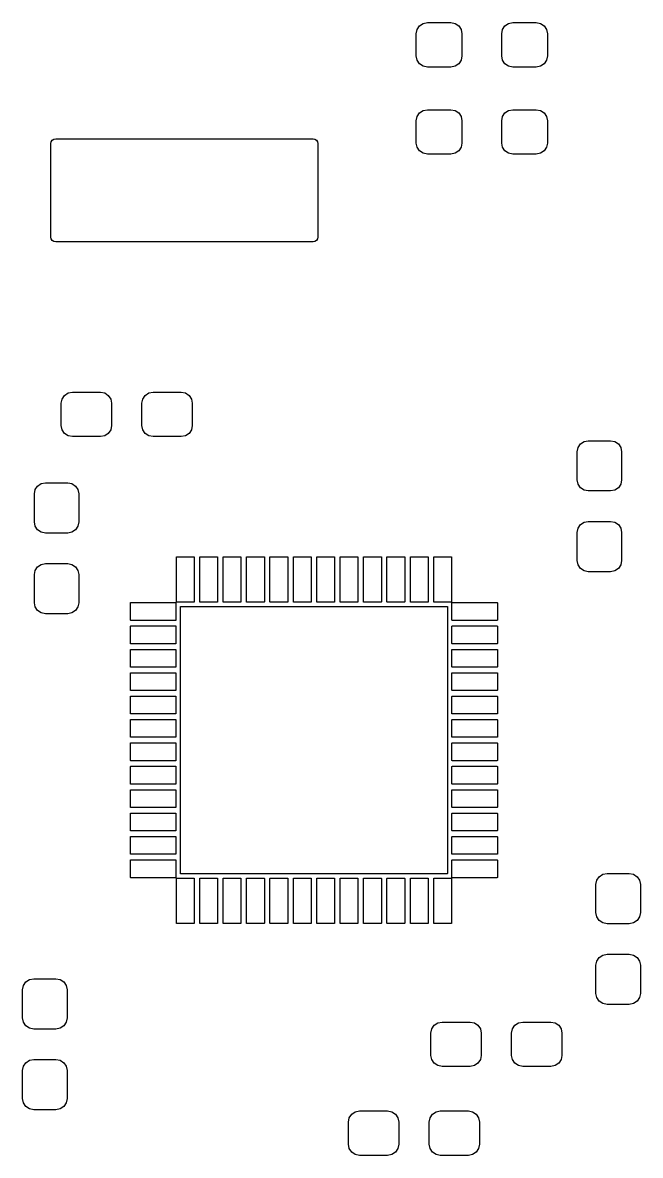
# Model space of a CAD drawing. Extents: x 49.2 to 138.1, y -140.8 to -53.
# Drawn here: x 61.27 to 74.47, y -113.38 to -89.16 of the extents above; entities that cross this region are included whole.
import ezdxf

# ---------------------------------------------------------------- set-up
doc = ezdxf.new("R2010")
doc.units = 0
doc.layers.add('BLACK', color=7, linetype='CONTINUOUS')

msp = doc.modelspace()

# ---------------------------------------------------------------- linework, layer by layer
at = {"layer": 'BLACK', "linetype": 'CONTINUOUS'}
for p, q in [((69.6875, -89.4025), (69.705579, -89.311613)), ((69.705579, -89.311613), (69.757062, -89.234562)), ((69.757062, -89.234562), (69.834113, -89.183079)), ((69.834113, -89.183079), (69.925, -89.165)), ((69.925, -89.165), (70.425, -89.165)), ((70.425, -89.165), (70.515887, -89.183079)), ((70.515887, -89.183079), (70.592938, -89.234562)), ((70.592938, -89.234562), (70.644421, -89.311613)), ((70.644421, -89.311613), (70.6625, -89.4025)), ((71.5125, -89.4025), (71.530579, -89.311613)), ((71.530579, -89.311613), (71.582062, -89.234562)), ((71.582062, -89.234562), (71.659113, -89.183079)), ((71.659113, -89.183079), (71.75, -89.165)), ((71.75, -89.165), (72.25, -89.165)), ((72.25, -89.165), (72.340887, -89.183079)), ((72.340887, -89.183079), (72.417938, -89.234562)), ((72.417938, -89.234562), (72.469421, -89.311613)), ((72.469421, -89.311613), (72.4875, -89.4025)), ((69.6875, -89.8775), (69.6875, -89.4025)), ((70.6625, -89.4025), (70.6625, -89.8775)), ((71.5125, -89.8775), (71.5125, -89.4025)), ((72.4875, -89.4025), (72.4875, -89.8775)), ((69.705579, -89.968387), (69.6875, -89.8775)), ((69.757062, -90.045438), (69.705579, -89.968387)), ((69.834113, -90.096921), (69.757062, -90.045438)), ((70.592938, -90.045438), (70.515887, -90.096921)), ((70.644421, -89.968387), (70.592938, -90.045438)), ((70.6625, -89.8775), (70.644421, -89.968387)), ((71.530579, -89.968387), (71.5125, -89.8775)), ((71.582062, -90.045438), (71.530579, -89.968387)), ((71.659113, -90.096921), (71.582062, -90.045438)), ((72.417938, -90.045438), (72.340887, -90.096921)), ((72.469421, -89.968387), (72.417938, -90.045438)), ((72.4875, -89.8775), (72.469421, -89.968387)), ((69.925, -90.115), (69.834113, -90.096921)), ((70.425, -90.115), (69.925, -90.115)), ((70.515887, -90.096921), (70.425, -90.115)), ((71.75, -90.115), (71.659113, -90.096921)), ((72.25, -90.115), (71.75, -90.115)), ((72.340887, -90.096921), (72.25, -90.115)), ((69.834113, -91.043079), (69.925, -91.025)), ((69.925, -91.025), (70.425, -91.025)), ((70.425, -91.025), (70.515887, -91.043079)), ((71.659113, -91.043079), (71.75, -91.025)), ((71.75, -91.025), (72.25, -91.025)), ((72.25, -91.025), (72.340887, -91.043079)), ((69.6875, -91.2625), (69.705579, -91.171613)), ((69.6875, -91.7375), (69.6875, -91.2625)), ((69.705579, -91.171613), (69.757062, -91.094562)), ((69.757062, -91.094562), (69.834113, -91.043079)), ((70.515887, -91.043079), (70.592938, -91.094562)), ((70.592938, -91.094562), (70.644421, -91.171613)), ((70.644421, -91.171613), (70.6625, -91.2625)), ((70.6625, -91.2625), (70.6625, -91.7375)), ((71.5125, -91.2625), (71.530579, -91.171613)), ((71.5125, -91.7375), (71.5125, -91.2625)), ((71.530579, -91.171613), (71.582062, -91.094562)), ((71.582062, -91.094562), (71.659113, -91.043079)), ((72.340887, -91.043079), (72.417938, -91.094562)), ((72.417938, -91.094562), (72.469421, -91.171613)), ((72.469421, -91.171613), (72.4875, -91.2625)), ((72.4875, -91.2625), (72.4875, -91.7375)), ((61.87925, -91.75), (61.887014, -91.710966)), ((61.87925, -93.75), (61.87925, -91.75)), ((61.887014, -91.710966), (61.909125, -91.677875)), ((61.909125, -91.677875), (61.942216, -91.655764)), ((61.942216, -91.655764), (61.98125, -91.648)), ((61.98125, -91.648), (67.48125, -91.648)), ((67.48125, -91.648), (67.520284, -91.655764)), ((67.520284, -91.655764), (67.553375, -91.677875)), ((67.553375, -91.677875), (67.575486, -91.710966)), ((67.575486, -91.710966), (67.58325, -91.75)), ((67.58325, -91.75), (67.58325, -93.75)), ((69.705579, -91.828387), (69.6875, -91.7375)), ((70.6625, -91.7375), (70.644421, -91.828387)), ((71.530579, -91.828387), (71.5125, -91.7375)), ((72.4875, -91.7375), (72.469421, -91.828387)), ((69.757062, -91.905438), (69.705579, -91.828387)), ((69.834113, -91.956921), (69.757062, -91.905438)), ((69.925, -91.975), (69.834113, -91.956921)), ((70.425, -91.975), (69.925, -91.975)), ((70.515887, -91.956921), (70.425, -91.975)), ((70.592938, -91.905438), (70.515887, -91.956921)), ((70.644421, -91.828387), (70.592938, -91.905438)), ((71.582062, -91.905438), (71.530579, -91.828387)), ((71.659113, -91.956921), (71.582062, -91.905438)), ((71.75, -91.975), (71.659113, -91.956921)), ((72.25, -91.975), (71.75, -91.975)), ((72.340887, -91.956921), (72.25, -91.975)), ((72.417938, -91.905438), (72.340887, -91.956921)), ((72.469421, -91.828387), (72.417938, -91.905438)), ((61.887014, -93.789034), (61.87925, -93.75)), ((61.909125, -93.822125), (61.887014, -93.789034)), ((61.942216, -93.844236), (61.909125, -93.822125)), ((61.98125, -93.852), (61.942216, -93.844236)), ((67.48125, -93.852), (61.98125, -93.852)), ((67.520284, -93.844236), (67.48125, -93.852)), ((67.553375, -93.822125), (67.520284, -93.844236)), ((67.575486, -93.789034), (67.553375, -93.822125)), ((67.58325, -93.75), (67.575486, -93.789034)), ((62.169562, -97.132062), (62.246613, -97.080579)), ((62.246613, -97.080579), (62.3375, -97.0625)), ((62.3375, -97.0625), (62.9375, -97.0625)), ((62.9375, -97.0625), (63.028387, -97.080579)), ((63.028387, -97.080579), (63.105438, -97.132062)), ((63.894562, -97.132062), (63.971613, -97.080579)), ((63.971613, -97.080579), (64.0625, -97.0625)), ((64.0625, -97.0625), (64.6625, -97.0625)), ((64.6625, -97.0625), (64.753387, -97.080579)), ((64.753387, -97.080579), (64.830438, -97.132062)), ((62.1, -97.3), (62.118079, -97.209113)), ((62.1, -97.775), (62.1, -97.3)), ((62.118079, -97.209113), (62.169562, -97.132062)), ((63.105438, -97.132062), (63.156921, -97.209113)), ((63.156921, -97.209113), (63.175, -97.3)), ((63.175, -97.3), (63.175, -97.775)), ((63.825, -97.3), (63.843079, -97.209113)), ((63.825, -97.775), (63.825, -97.3)), ((63.843079, -97.209113), (63.894562, -97.132062)), ((64.830438, -97.132062), (64.881921, -97.209113)), ((64.881921, -97.209113), (64.9, -97.3)), ((64.9, -97.3), (64.9, -97.775)), ((62.118079, -97.865887), (62.1, -97.775)), ((63.175, -97.775), (63.156921, -97.865887)), ((63.843079, -97.865887), (63.825, -97.775)), ((64.9, -97.775), (64.881921, -97.865887)), ((62.169562, -97.942938), (62.118079, -97.865887)), ((62.246613, -97.994421), (62.169562, -97.942938)), ((62.3375, -98.0125), (62.246613, -97.994421)), ((62.9375, -98.0125), (62.3375, -98.0125)), ((63.028387, -97.994421), (62.9375, -98.0125)), ((63.105438, -97.942938), (63.028387, -97.994421)), ((63.156921, -97.865887), (63.105438, -97.942938)), ((63.894562, -97.942938), (63.843079, -97.865887)), ((63.971613, -97.994421), (63.894562, -97.942938)), ((64.0625, -98.0125), (63.971613, -97.994421)), ((64.6625, -98.0125), (64.0625, -98.0125)), ((64.753387, -97.994421), (64.6625, -98.0125)), ((64.830438, -97.942938), (64.753387, -97.994421)), ((64.881921, -97.865887), (64.830438, -97.942938)), ((73.125, -98.3375), (73.143079, -98.246613)), ((73.143079, -98.246613), (73.194562, -98.169562)), ((73.194562, -98.169562), (73.271613, -98.118079)), ((73.271613, -98.118079), (73.3625, -98.1)), ((73.3625, -98.1), (73.8375, -98.1)), ((73.8375, -98.1), (73.928387, -98.118079)), ((73.928387, -98.118079), (74.005438, -98.169562)), ((74.005438, -98.169562), (74.056921, -98.246613)), ((74.056921, -98.246613), (74.075, -98.3375)), ((73.125, -98.9375), (73.125, -98.3375)), ((74.075, -98.3375), (74.075, -98.9375)), ((61.594562, -99.069562), (61.671613, -99.018079)), ((61.671613, -99.018079), (61.7625, -99)), ((61.7625, -99), (62.2375, -99)), ((62.2375, -99), (62.328387, -99.018079)), ((62.328387, -99.018079), (62.405438, -99.069562)), ((73.143079, -99.028387), (73.125, -98.9375)), ((74.075, -98.9375), (74.056921, -99.028387)), ((61.525, -99.2375), (61.543079, -99.146613)), ((61.525, -99.8375), (61.525, -99.2375)), ((61.543079, -99.146613), (61.594562, -99.069562)), ((62.405438, -99.069562), (62.456921, -99.146613)), ((62.456921, -99.146613), (62.475, -99.2375)), ((62.475, -99.2375), (62.475, -99.8375)), ((73.194562, -99.105438), (73.143079, -99.028387)), ((73.271613, -99.156921), (73.194562, -99.105438)), ((73.3625, -99.175), (73.271613, -99.156921)), ((73.8375, -99.175), (73.3625, -99.175)), ((73.928387, -99.156921), (73.8375, -99.175)), ((74.005438, -99.105438), (73.928387, -99.156921)), ((74.056921, -99.028387), (74.005438, -99.105438)), ((61.543079, -99.928387), (61.525, -99.8375)), ((61.594562, -100.005438), (61.543079, -99.928387)), ((62.456921, -99.928387), (62.405438, -100.005438)), ((62.475, -99.8375), (62.456921, -99.928387)), ((73.125, -100.0625), (73.143079, -99.971613)), ((73.143079, -99.971613), (73.194562, -99.894562)), ((73.194562, -99.894562), (73.271613, -99.843079)), ((73.271613, -99.843079), (73.3625, -99.825)), ((73.3625, -99.825), (73.8375, -99.825)), ((73.8375, -99.825), (73.928387, -99.843079)), ((73.928387, -99.843079), (74.005438, -99.894562)), ((74.005438, -99.894562), (74.056921, -99.971613)), ((74.056921, -99.971613), (74.075, -100.0625)), ((61.671613, -100.056921), (61.594562, -100.005438)), ((61.7625, -100.075), (61.671613, -100.056921)), ((62.2375, -100.075), (61.7625, -100.075)), ((62.328387, -100.056921), (62.2375, -100.075)), ((62.405438, -100.005438), (62.328387, -100.056921)), ((73.125, -100.6625), (73.125, -100.0625)), ((74.075, -100.0625), (74.075, -100.6625)), ((64.56, -100.585), (64.561464, -100.581464)), ((64.56, -101.545), (64.56, -100.585)), ((64.561464, -100.581464), (64.565, -100.58)), ((64.565, -100.58), (64.935, -100.58)), ((64.935, -100.58), (64.938536, -100.581464)), ((64.938536, -100.581464), (64.94, -100.585)), ((64.94, -100.585), (64.94, -101.545)), ((65.06, -100.585), (65.061464, -100.581464)), ((65.06, -101.545), (65.06, -100.585)), ((65.061464, -100.581464), (65.065, -100.58)), ((65.065, -100.58), (65.435, -100.58)), ((65.435, -100.58), (65.438536, -100.581464)), ((65.438536, -100.581464), (65.44, -100.585)), ((65.44, -100.585), (65.44, -101.545)), ((65.56, -100.585), (65.561464, -100.581464)), ((65.56, -101.545), (65.56, -100.585)), ((65.561464, -100.581464), (65.565, -100.58)), ((65.565, -100.58), (65.935, -100.58)), ((65.935, -100.58), (65.938536, -100.581464)), ((65.938536, -100.581464), (65.94, -100.585)), ((65.94, -100.585), (65.94, -101.545)), ((66.06, -100.585), (66.061464, -100.581464)), ((66.06, -101.545), (66.06, -100.585)), ((66.061464, -100.581464), (66.065, -100.58)), ((66.065, -100.58), (66.435, -100.58)), ((66.435, -100.58), (66.438536, -100.581464)), ((66.438536, -100.581464), (66.44, -100.585)), ((66.44, -100.585), (66.44, -101.545)), ((66.56, -100.585), (66.561464, -100.581464)), ((66.56, -101.545), (66.56, -100.585)), ((66.561464, -100.581464), (66.565, -100.58)), ((66.565, -100.58), (66.935, -100.58)), ((66.935, -100.58), (66.938536, -100.581464)), ((66.938536, -100.581464), (66.94, -100.585)), ((66.94, -100.585), (66.94, -101.545)), ((67.06, -100.585), (67.061464, -100.581464)), ((67.06, -101.545), (67.06, -100.585)), ((67.061464, -100.581464), (67.065, -100.58)), ((67.065, -100.58), (67.435, -100.58)), ((67.435, -100.58), (67.438536, -100.581464)), ((67.438536, -100.581464), (67.44, -100.585)), ((67.44, -100.585), (67.44, -101.545)), ((67.56, -100.585), (67.561464, -100.581464)), ((67.56, -101.545), (67.56, -100.585)), ((67.561464, -100.581464), (67.565, -100.58)), ((67.565, -100.58), (67.935, -100.58)), ((67.935, -100.58), (67.938536, -100.581464)), ((67.938536, -100.581464), (67.94, -100.585)), ((67.94, -100.585), (67.94, -101.545)), ((68.06, -100.585), (68.061464, -100.581464)), ((68.06, -101.545), (68.06, -100.585)), ((68.061464, -100.581464), (68.065, -100.58)), ((68.065, -100.58), (68.435, -100.58)), ((68.435, -100.58), (68.438536, -100.581464)), ((68.438536, -100.581464), (68.44, -100.585)), ((68.44, -100.585), (68.44, -101.545)), ((68.56, -100.585), (68.561464, -100.581464)), ((68.56, -101.545), (68.56, -100.585)), ((68.561464, -100.581464), (68.565, -100.58)), ((68.565, -100.58), (68.935, -100.58)), ((68.935, -100.58), (68.938536, -100.581464)), ((68.938536, -100.581464), (68.94, -100.585)), ((68.94, -100.585), (68.94, -101.545)), ((69.06, -100.585), (69.061464, -100.581464)), ((69.06, -101.545), (69.06, -100.585)), ((69.061464, -100.581464), (69.065, -100.58)), ((69.065, -100.58), (69.435, -100.58)), ((69.435, -100.58), (69.438536, -100.581464)), ((69.438536, -100.581464), (69.44, -100.585)), ((69.44, -100.585), (69.44, -101.545)), ((69.56, -100.585), (69.561464, -100.581464)), ((69.56, -101.545), (69.56, -100.585)), ((69.561464, -100.581464), (69.565, -100.58)), ((69.565, -100.58), (69.935, -100.58)), ((69.935, -100.58), (69.938536, -100.581464)), ((69.938536, -100.581464), (69.94, -100.585)), ((69.94, -100.585), (69.94, -101.545)), ((70.06, -100.585), (70.061464, -100.581464)), ((70.06, -101.545), (70.06, -100.585)), ((70.061464, -100.581464), (70.065, -100.58)), ((70.065, -100.58), (70.435, -100.58)), ((70.435, -100.58), (70.438536, -100.581464)), ((70.438536, -100.581464), (70.44, -100.585)), ((70.44, -100.585), (70.44, -101.545)), ((73.143079, -100.753387), (73.125, -100.6625)), ((74.075, -100.6625), (74.056921, -100.753387)), ((61.525, -100.9625), (61.543079, -100.871613)), ((61.543079, -100.871613), (61.594562, -100.794562)), ((61.594562, -100.794562), (61.671613, -100.743079)), ((61.671613, -100.743079), (61.7625, -100.725)), ((61.7625, -100.725), (62.2375, -100.725)), ((62.2375, -100.725), (62.328387, -100.743079)), ((62.328387, -100.743079), (62.405438, -100.794562)), ((62.405438, -100.794562), (62.456921, -100.871613)), ((62.456921, -100.871613), (62.475, -100.9625)), ((73.194562, -100.830438), (73.143079, -100.753387)), ((73.271613, -100.881921), (73.194562, -100.830438)), ((73.3625, -100.9), (73.271613, -100.881921)), ((73.8375, -100.9), (73.3625, -100.9)), ((73.928387, -100.881921), (73.8375, -100.9)), ((74.005438, -100.830438), (73.928387, -100.881921)), ((74.056921, -100.753387), (74.005438, -100.830438)), ((61.525, -101.5625), (61.525, -100.9625)), ((62.475, -100.9625), (62.475, -101.5625)), ((61.543079, -101.653387), (61.525, -101.5625)), ((61.594562, -101.730438), (61.543079, -101.653387)), ((62.456921, -101.653387), (62.405438, -101.730438)), ((62.475, -101.5625), (62.456921, -101.653387)), ((63.58, -101.565), (63.581464, -101.561464)), ((63.58, -101.935), (63.58, -101.565)), ((63.581464, -101.561464), (63.585, -101.56)), ((63.585, -101.56), (64.545, -101.56)), ((64.545, -101.56), (64.548536, -101.561464)), ((64.548536, -101.561464), (64.55, -101.565)), ((64.55, -101.565), (64.55, -101.935)), ((64.561464, -101.548536), (64.56, -101.545)), ((64.565, -101.55), (64.561464, -101.548536)), ((64.935, -101.55), (64.565, -101.55)), ((64.645, -101.65), (64.646464, -101.646464)), ((64.645, -107.35), (64.645, -101.65)), ((64.646464, -101.646464), (64.65, -101.645)), ((64.65, -101.645), (70.35, -101.645)), ((64.938536, -101.548536), (64.935, -101.55)), ((64.94, -101.545), (64.938536, -101.548536)), ((65.061464, -101.548536), (65.06, -101.545)), ((65.065, -101.55), (65.061464, -101.548536)), ((65.435, -101.55), (65.065, -101.55)), ((65.438536, -101.548536), (65.435, -101.55)), ((65.44, -101.545), (65.438536, -101.548536)), ((65.561464, -101.548536), (65.56, -101.545)), ((65.565, -101.55), (65.561464, -101.548536)), ((65.935, -101.55), (65.565, -101.55)), ((65.938536, -101.548536), (65.935, -101.55)), ((65.94, -101.545), (65.938536, -101.548536)), ((66.061464, -101.548536), (66.06, -101.545)), ((66.065, -101.55), (66.061464, -101.548536)), ((66.435, -101.55), (66.065, -101.55)), ((66.438536, -101.548536), (66.435, -101.55)), ((66.44, -101.545), (66.438536, -101.548536)), ((66.561464, -101.548536), (66.56, -101.545)), ((66.565, -101.55), (66.561464, -101.548536)), ((66.935, -101.55), (66.565, -101.55)), ((66.938536, -101.548536), (66.935, -101.55)), ((66.94, -101.545), (66.938536, -101.548536)), ((67.061464, -101.548536), (67.06, -101.545)), ((67.065, -101.55), (67.061464, -101.548536)), ((67.435, -101.55), (67.065, -101.55)), ((67.438536, -101.548536), (67.435, -101.55)), ((67.44, -101.545), (67.438536, -101.548536)), ((67.561464, -101.548536), (67.56, -101.545)), ((67.565, -101.55), (67.561464, -101.548536)), ((67.935, -101.55), (67.565, -101.55)), ((67.938536, -101.548536), (67.935, -101.55)), ((67.94, -101.545), (67.938536, -101.548536)), ((68.061464, -101.548536), (68.06, -101.545)), ((68.065, -101.55), (68.061464, -101.548536)), ((68.435, -101.55), (68.065, -101.55)), ((68.438536, -101.548536), (68.435, -101.55)), ((68.44, -101.545), (68.438536, -101.548536)), ((68.561464, -101.548536), (68.56, -101.545)), ((68.565, -101.55), (68.561464, -101.548536)), ((68.935, -101.55), (68.565, -101.55)), ((68.938536, -101.548536), (68.935, -101.55)), ((68.94, -101.545), (68.938536, -101.548536)), ((69.061464, -101.548536), (69.06, -101.545)), ((69.065, -101.55), (69.061464, -101.548536)), ((69.435, -101.55), (69.065, -101.55)), ((69.438536, -101.548536), (69.435, -101.55)), ((69.44, -101.545), (69.438536, -101.548536)), ((69.561464, -101.548536), (69.56, -101.545)), ((69.565, -101.55), (69.561464, -101.548536)), ((69.935, -101.55), (69.565, -101.55)), ((69.938536, -101.548536), (69.935, -101.55)), ((69.94, -101.545), (69.938536, -101.548536)), ((70.061464, -101.548536), (70.06, -101.545)), ((70.065, -101.55), (70.061464, -101.548536)), ((70.435, -101.55), (70.065, -101.55)), ((70.35, -101.645), (70.353536, -101.646464)), ((70.353536, -101.646464), (70.355, -101.65)), ((70.355, -101.65), (70.355, -107.35)), ((70.438536, -101.548536), (70.435, -101.55)), ((70.44, -101.545), (70.438536, -101.548536)), ((70.45, -101.565), (70.451464, -101.561464)), ((70.45, -101.935), (70.45, -101.565)), ((70.451464, -101.561464), (70.455, -101.56)), ((70.455, -101.56), (71.415, -101.56)), ((71.415, -101.56), (71.418536, -101.561464)), ((71.418536, -101.561464), (71.42, -101.565)), ((71.42, -101.565), (71.42, -101.935)), ((61.671613, -101.781921), (61.594562, -101.730438)), ((61.7625, -101.8), (61.671613, -101.781921)), ((62.2375, -101.8), (61.7625, -101.8)), ((62.328387, -101.781921), (62.2375, -101.8)), ((62.405438, -101.730438), (62.328387, -101.781921)), ((63.581464, -101.938536), (63.58, -101.935)), ((63.58, -102.065), (63.581464, -102.061464)), ((63.58, -102.435), (63.58, -102.065)), ((63.585, -101.94), (63.581464, -101.938536)), ((63.581464, -102.061464), (63.585, -102.06)), ((64.545, -101.94), (63.585, -101.94)), ((63.585, -102.06), (64.545, -102.06)), ((64.548536, -101.938536), (64.545, -101.94)), ((64.545, -102.06), (64.548536, -102.061464)), ((64.55, -101.935), (64.548536, -101.938536)), ((64.548536, -102.061464), (64.55, -102.065)), ((64.55, -102.065), (64.55, -102.435)), ((70.451464, -101.938536), (70.45, -101.935)), ((70.45, -102.065), (70.451464, -102.061464)), ((70.45, -102.435), (70.45, -102.065)), ((70.455, -101.94), (70.451464, -101.938536)), ((70.451464, -102.061464), (70.455, -102.06)), ((71.415, -101.94), (70.455, -101.94)), ((70.455, -102.06), (71.415, -102.06)), ((71.418536, -101.938536), (71.415, -101.94)), ((71.415, -102.06), (71.418536, -102.061464)), ((71.42, -101.935), (71.418536, -101.938536)), ((71.418536, -102.061464), (71.42, -102.065)), ((71.42, -102.065), (71.42, -102.435)), ((63.581464, -102.438536), (63.58, -102.435)), ((63.58, -102.565), (63.581464, -102.561464)), ((63.58, -102.935), (63.58, -102.565)), ((63.585, -102.44), (63.581464, -102.438536)), ((63.581464, -102.561464), (63.585, -102.56)), ((64.545, -102.44), (63.585, -102.44)), ((63.585, -102.56), (64.545, -102.56)), ((64.548536, -102.438536), (64.545, -102.44)), ((64.545, -102.56), (64.548536, -102.561464)), ((64.55, -102.435), (64.548536, -102.438536)), ((64.548536, -102.561464), (64.55, -102.565)), ((64.55, -102.565), (64.55, -102.935)), ((70.451464, -102.438536), (70.45, -102.435)), ((70.45, -102.565), (70.451464, -102.561464)), ((70.45, -102.935), (70.45, -102.565)), ((70.455, -102.44), (70.451464, -102.438536)), ((70.451464, -102.561464), (70.455, -102.56)), ((71.415, -102.44), (70.455, -102.44)), ((70.455, -102.56), (71.415, -102.56)), ((71.418536, -102.438536), (71.415, -102.44)), ((71.415, -102.56), (71.418536, -102.561464)), ((71.42, -102.435), (71.418536, -102.438536)), ((71.418536, -102.561464), (71.42, -102.565)), ((71.42, -102.565), (71.42, -102.935)), ((63.581464, -102.938536), (63.58, -102.935)), ((63.58, -103.065), (63.581464, -103.061464)), ((63.58, -103.435), (63.58, -103.065)), ((63.585, -102.94), (63.581464, -102.938536)), ((63.581464, -103.061464), (63.585, -103.06)), ((64.545, -102.94), (63.585, -102.94)), ((63.585, -103.06), (64.545, -103.06)), ((64.548536, -102.938536), (64.545, -102.94)), ((64.545, -103.06), (64.548536, -103.061464)), ((64.55, -102.935), (64.548536, -102.938536)), ((64.548536, -103.061464), (64.55, -103.065)), ((64.55, -103.065), (64.55, -103.435)), ((70.451464, -102.938536), (70.45, -102.935)), ((70.45, -103.065), (70.451464, -103.061464)), ((70.45, -103.435), (70.45, -103.065)), ((70.455, -102.94), (70.451464, -102.938536)), ((70.451464, -103.061464), (70.455, -103.06)), ((71.415, -102.94), (70.455, -102.94)), ((70.455, -103.06), (71.415, -103.06)), ((71.418536, -102.938536), (71.415, -102.94)), ((71.415, -103.06), (71.418536, -103.061464)), ((71.42, -102.935), (71.418536, -102.938536)), ((71.418536, -103.061464), (71.42, -103.065)), ((71.42, -103.065), (71.42, -103.435)), ((63.581464, -103.438536), (63.58, -103.435)), ((63.58, -103.565), (63.581464, -103.561464)), ((63.58, -103.935), (63.58, -103.565)), ((63.585, -103.44), (63.581464, -103.438536)), ((63.581464, -103.561464), (63.585, -103.56)), ((64.545, -103.44), (63.585, -103.44)), ((63.585, -103.56), (64.545, -103.56)), ((64.548536, -103.438536), (64.545, -103.44)), ((64.545, -103.56), (64.548536, -103.561464)), ((64.55, -103.435), (64.548536, -103.438536)), ((64.548536, -103.561464), (64.55, -103.565)), ((64.55, -103.565), (64.55, -103.935)), ((70.451464, -103.438536), (70.45, -103.435)), ((70.45, -103.565), (70.451464, -103.561464)), ((70.45, -103.935), (70.45, -103.565)), ((70.455, -103.44), (70.451464, -103.438536)), ((70.451464, -103.561464), (70.455, -103.56)), ((71.415, -103.44), (70.455, -103.44)), ((70.455, -103.56), (71.415, -103.56)), ((71.418536, -103.438536), (71.415, -103.44)), ((71.415, -103.56), (71.418536, -103.561464)), ((71.42, -103.435), (71.418536, -103.438536)), ((71.418536, -103.561464), (71.42, -103.565)), ((71.42, -103.565), (71.42, -103.935)), ((63.581464, -103.938536), (63.58, -103.935)), ((63.58, -104.065), (63.581464, -104.061464)), ((63.58, -104.435), (63.58, -104.065)), ((63.585, -103.94), (63.581464, -103.938536)), ((63.581464, -104.061464), (63.585, -104.06)), ((64.545, -103.94), (63.585, -103.94)), ((63.585, -104.06), (64.545, -104.06)), ((64.548536, -103.938536), (64.545, -103.94)), ((64.545, -104.06), (64.548536, -104.061464)), ((64.55, -103.935), (64.548536, -103.938536)), ((64.548536, -104.061464), (64.55, -104.065)), ((64.55, -104.065), (64.55, -104.435)), ((70.451464, -103.938536), (70.45, -103.935)), ((70.45, -104.065), (70.451464, -104.061464)), ((70.45, -104.435), (70.45, -104.065)), ((70.455, -103.94), (70.451464, -103.938536)), ((70.451464, -104.061464), (70.455, -104.06)), ((71.415, -103.94), (70.455, -103.94)), ((70.455, -104.06), (71.415, -104.06)), ((71.418536, -103.938536), (71.415, -103.94)), ((71.415, -104.06), (71.418536, -104.061464)), ((71.42, -103.935), (71.418536, -103.938536)), ((71.418536, -104.061464), (71.42, -104.065)), ((71.42, -104.065), (71.42, -104.435)), ((63.581464, -104.438536), (63.58, -104.435)), ((63.58, -104.565), (63.581464, -104.561464)), ((63.58, -104.935), (63.58, -104.565)), ((63.585, -104.44), (63.581464, -104.438536)), ((63.581464, -104.561464), (63.585, -104.56)), ((64.545, -104.44), (63.585, -104.44)), ((63.585, -104.56), (64.545, -104.56)), ((64.548536, -104.438536), (64.545, -104.44)), ((64.545, -104.56), (64.548536, -104.561464)), ((64.55, -104.435), (64.548536, -104.438536)), ((64.548536, -104.561464), (64.55, -104.565)), ((64.55, -104.565), (64.55, -104.935)), ((70.451464, -104.438536), (70.45, -104.435)), ((70.45, -104.565), (70.451464, -104.561464)), ((70.45, -104.935), (70.45, -104.565)), ((70.455, -104.44), (70.451464, -104.438536)), ((70.451464, -104.561464), (70.455, -104.56)), ((71.415, -104.44), (70.455, -104.44)), ((70.455, -104.56), (71.415, -104.56)), ((71.418536, -104.438536), (71.415, -104.44)), ((71.415, -104.56), (71.418536, -104.561464)), ((71.42, -104.435), (71.418536, -104.438536)), ((71.418536, -104.561464), (71.42, -104.565)), ((71.42, -104.565), (71.42, -104.935)), ((63.581464, -104.938536), (63.58, -104.935)), ((63.58, -105.065), (63.581464, -105.061464)), ((63.58, -105.435), (63.58, -105.065)), ((63.585, -104.94), (63.581464, -104.938536)), ((63.581464, -105.061464), (63.585, -105.06)), ((64.545, -104.94), (63.585, -104.94)), ((63.585, -105.06), (64.545, -105.06)), ((64.548536, -104.938536), (64.545, -104.94)), ((64.545, -105.06), (64.548536, -105.061464)), ((64.55, -104.935), (64.548536, -104.938536)), ((64.548536, -105.061464), (64.55, -105.065)), ((64.55, -105.065), (64.55, -105.435)), ((70.451464, -104.938536), (70.45, -104.935)), ((70.45, -105.065), (70.451464, -105.061464)), ((70.45, -105.435), (70.45, -105.065)), ((70.455, -104.94), (70.451464, -104.938536)), ((70.451464, -105.061464), (70.455, -105.06)), ((71.415, -104.94), (70.455, -104.94)), ((70.455, -105.06), (71.415, -105.06)), ((71.418536, -104.938536), (71.415, -104.94)), ((71.415, -105.06), (71.418536, -105.061464)), ((71.42, -104.935), (71.418536, -104.938536)), ((71.418536, -105.061464), (71.42, -105.065)), ((71.42, -105.065), (71.42, -105.435)), ((63.581464, -105.438536), (63.58, -105.435)), ((63.585, -105.44), (63.581464, -105.438536)), ((64.545, -105.44), (63.585, -105.44)), ((64.548536, -105.438536), (64.545, -105.44)), ((64.55, -105.435), (64.548536, -105.438536)), ((70.451464, -105.438536), (70.45, -105.435)), ((70.455, -105.44), (70.451464, -105.438536)), ((71.415, -105.44), (70.455, -105.44)), ((71.418536, -105.438536), (71.415, -105.44)), ((71.42, -105.435), (71.418536, -105.438536)), ((63.58, -105.565), (63.581464, -105.561464)), ((63.58, -105.935), (63.58, -105.565)), ((63.581464, -105.561464), (63.585, -105.56)), ((63.585, -105.56), (64.545, -105.56)), ((64.545, -105.56), (64.548536, -105.561464)), ((64.548536, -105.561464), (64.55, -105.565)), ((64.55, -105.565), (64.55, -105.935)), ((70.45, -105.565), (70.451464, -105.561464)), ((70.45, -105.935), (70.45, -105.565)), ((70.451464, -105.561464), (70.455, -105.56)), ((70.455, -105.56), (71.415, -105.56)), ((71.415, -105.56), (71.418536, -105.561464)), ((71.418536, -105.561464), (71.42, -105.565)), ((71.42, -105.565), (71.42, -105.935)), ((63.581464, -105.938536), (63.58, -105.935)), ((63.585, -105.94), (63.581464, -105.938536)), ((64.545, -105.94), (63.585, -105.94)), ((64.548536, -105.938536), (64.545, -105.94)), ((64.55, -105.935), (64.548536, -105.938536)), ((70.451464, -105.938536), (70.45, -105.935)), ((70.455, -105.94), (70.451464, -105.938536)), ((71.415, -105.94), (70.455, -105.94)), ((71.418536, -105.938536), (71.415, -105.94)), ((71.42, -105.935), (71.418536, -105.938536)), ((63.58, -106.065), (63.581464, -106.061464)), ((63.58, -106.435), (63.58, -106.065)), ((63.581464, -106.061464), (63.585, -106.06)), ((63.585, -106.06), (64.545, -106.06)), ((64.545, -106.06), (64.548536, -106.061464)), ((64.548536, -106.061464), (64.55, -106.065)), ((64.55, -106.065), (64.55, -106.435)), ((70.45, -106.065), (70.451464, -106.061464)), ((70.45, -106.435), (70.45, -106.065)), ((70.451464, -106.061464), (70.455, -106.06)), ((70.455, -106.06), (71.415, -106.06)), ((71.415, -106.06), (71.418536, -106.061464)), ((71.418536, -106.061464), (71.42, -106.065)), ((71.42, -106.065), (71.42, -106.435)), ((63.581464, -106.438536), (63.58, -106.435)), ((63.585, -106.44), (63.581464, -106.438536)), ((64.545, -106.44), (63.585, -106.44)), ((64.548536, -106.438536), (64.545, -106.44)), ((64.55, -106.435), (64.548536, -106.438536)), ((70.451464, -106.438536), (70.45, -106.435)), ((70.455, -106.44), (70.451464, -106.438536)), ((71.415, -106.44), (70.455, -106.44)), ((71.418536, -106.438536), (71.415, -106.44)), ((71.42, -106.435), (71.418536, -106.438536)), ((63.58, -106.565), (63.581464, -106.561464)), ((63.58, -106.935), (63.58, -106.565)), ((63.581464, -106.561464), (63.585, -106.56)), ((63.585, -106.56), (64.545, -106.56)), ((64.545, -106.56), (64.548536, -106.561464)), ((64.548536, -106.561464), (64.55, -106.565)), ((64.55, -106.565), (64.55, -106.935)), ((70.45, -106.565), (70.451464, -106.561464)), ((70.45, -106.935), (70.45, -106.565)), ((70.451464, -106.561464), (70.455, -106.56)), ((70.455, -106.56), (71.415, -106.56)), ((71.415, -106.56), (71.418536, -106.561464)), ((71.418536, -106.561464), (71.42, -106.565)), ((71.42, -106.565), (71.42, -106.935)), ((63.581464, -106.938536), (63.58, -106.935)), ((63.585, -106.94), (63.581464, -106.938536)), ((64.545, -106.94), (63.585, -106.94)), ((64.548536, -106.938536), (64.545, -106.94)), ((64.55, -106.935), (64.548536, -106.938536)), ((70.451464, -106.938536), (70.45, -106.935)), ((70.455, -106.94), (70.451464, -106.938536)), ((71.415, -106.94), (70.455, -106.94)), ((71.418536, -106.938536), (71.415, -106.94)), ((71.42, -106.935), (71.418536, -106.938536)), ((63.58, -107.065), (63.581464, -107.061464)), ((63.58, -107.435), (63.58, -107.065)), ((63.581464, -107.061464), (63.585, -107.06)), ((63.585, -107.06), (64.545, -107.06)), ((64.545, -107.06), (64.548536, -107.061464)), ((64.548536, -107.061464), (64.55, -107.065)), ((64.55, -107.065), (64.55, -107.435)), ((70.45, -107.065), (70.451464, -107.061464)), ((70.45, -107.435), (70.45, -107.065)), ((70.451464, -107.061464), (70.455, -107.06)), ((70.455, -107.06), (71.415, -107.06)), ((71.415, -107.06), (71.418536, -107.061464)), ((71.418536, -107.061464), (71.42, -107.065)), ((71.42, -107.065), (71.42, -107.435)), ((63.581464, -107.438536), (63.58, -107.435)), ((63.585, -107.44), (63.581464, -107.438536)), ((64.545, -107.44), (63.585, -107.44)), ((64.548536, -107.438536), (64.545, -107.44)), ((64.55, -107.435), (64.548536, -107.438536)), ((64.56, -107.455), (64.561464, -107.451464)), ((64.56, -108.415), (64.56, -107.455)), ((64.561464, -107.451464), (64.565, -107.45)), ((64.565, -107.45), (64.935, -107.45)), ((64.646464, -107.353536), (64.645, -107.35)), ((64.65, -107.355), (64.646464, -107.353536)), ((70.35, -107.355), (64.65, -107.355)), ((64.935, -107.45), (64.938536, -107.451464)), ((64.938536, -107.451464), (64.94, -107.455)), ((64.94, -107.455), (64.94, -108.415)), ((65.06, -107.455), (65.061464, -107.451464)), ((65.06, -108.415), (65.06, -107.455)), ((65.061464, -107.451464), (65.065, -107.45)), ((65.065, -107.45), (65.435, -107.45)), ((65.435, -107.45), (65.438536, -107.451464)), ((65.438536, -107.451464), (65.44, -107.455)), ((65.44, -107.455), (65.44, -108.415)), ((65.56, -107.455), (65.561464, -107.451464)), ((65.56, -108.415), (65.56, -107.455)), ((65.561464, -107.451464), (65.565, -107.45)), ((65.565, -107.45), (65.935, -107.45)), ((65.935, -107.45), (65.938536, -107.451464)), ((65.938536, -107.451464), (65.94, -107.455)), ((65.94, -107.455), (65.94, -108.415)), ((66.06, -107.455), (66.061464, -107.451464)), ((66.06, -108.415), (66.06, -107.455)), ((66.061464, -107.451464), (66.065, -107.45)), ((66.065, -107.45), (66.435, -107.45)), ((66.435, -107.45), (66.438536, -107.451464)), ((66.438536, -107.451464), (66.44, -107.455)), ((66.44, -107.455), (66.44, -108.415)), ((66.56, -107.455), (66.561464, -107.451464)), ((66.56, -108.415), (66.56, -107.455)), ((66.561464, -107.451464), (66.565, -107.45)), ((66.565, -107.45), (66.935, -107.45)), ((66.935, -107.45), (66.938536, -107.451464)), ((66.938536, -107.451464), (66.94, -107.455)), ((66.94, -107.455), (66.94, -108.415)), ((67.06, -107.455), (67.061464, -107.451464)), ((67.06, -108.415), (67.06, -107.455)), ((67.061464, -107.451464), (67.065, -107.45)), ((67.065, -107.45), (67.435, -107.45)), ((67.435, -107.45), (67.438536, -107.451464)), ((67.438536, -107.451464), (67.44, -107.455)), ((67.44, -107.455), (67.44, -108.415)), ((67.56, -107.455), (67.561464, -107.451464)), ((67.56, -108.415), (67.56, -107.455)), ((67.561464, -107.451464), (67.565, -107.45)), ((67.565, -107.45), (67.935, -107.45)), ((67.935, -107.45), (67.938536, -107.451464)), ((67.938536, -107.451464), (67.94, -107.455)), ((67.94, -107.455), (67.94, -108.415)), ((68.06, -107.455), (68.061464, -107.451464)), ((68.06, -108.415), (68.06, -107.455)), ((68.061464, -107.451464), (68.065, -107.45)), ((68.065, -107.45), (68.435, -107.45)), ((68.435, -107.45), (68.438536, -107.451464)), ((68.438536, -107.451464), (68.44, -107.455)), ((68.44, -107.455), (68.44, -108.415)), ((68.56, -107.455), (68.561464, -107.451464)), ((68.56, -108.415), (68.56, -107.455)), ((68.561464, -107.451464), (68.565, -107.45)), ((68.565, -107.45), (68.935, -107.45)), ((68.935, -107.45), (68.938536, -107.451464)), ((68.938536, -107.451464), (68.94, -107.455)), ((68.94, -107.455), (68.94, -108.415)), ((69.06, -107.455), (69.061464, -107.451464)), ((69.06, -108.415), (69.06, -107.455)), ((69.061464, -107.451464), (69.065, -107.45)), ((69.065, -107.45), (69.435, -107.45)), ((69.435, -107.45), (69.438536, -107.451464)), ((69.438536, -107.451464), (69.44, -107.455)), ((69.44, -107.455), (69.44, -108.415)), ((69.56, -107.455), (69.561464, -107.451464)), ((69.56, -108.415), (69.56, -107.455)), ((69.561464, -107.451464), (69.565, -107.45)), ((69.565, -107.45), (69.935, -107.45)), ((69.935, -107.45), (69.938536, -107.451464)), ((69.938536, -107.451464), (69.94, -107.455)), ((69.94, -107.455), (69.94, -108.415)), ((70.06, -107.455), (70.061464, -107.451464)), ((70.06, -108.415), (70.06, -107.455)), ((70.061464, -107.451464), (70.065, -107.45)), ((70.065, -107.45), (70.435, -107.45)), ((70.353536, -107.353536), (70.35, -107.355)), ((70.355, -107.35), (70.353536, -107.353536)), ((70.435, -107.45), (70.438536, -107.451464)), ((70.438536, -107.451464), (70.44, -107.455)), ((70.44, -107.455), (70.44, -108.415)), ((70.451464, -107.438536), (70.45, -107.435)), ((70.455, -107.44), (70.451464, -107.438536)), ((71.415, -107.44), (70.455, -107.44)), ((71.418536, -107.438536), (71.415, -107.44)), ((71.42, -107.435), (71.418536, -107.438536)), ((73.543079, -107.496613), (73.594562, -107.419562)), ((73.594562, -107.419562), (73.671613, -107.368079)), ((73.671613, -107.368079), (73.7625, -107.35)), ((73.7625, -107.35), (74.2375, -107.35)), ((74.2375, -107.35), (74.328387, -107.368079)), ((74.328387, -107.368079), (74.405438, -107.419562)), ((74.405438, -107.419562), (74.456921, -107.496613)), ((73.525, -107.5875), (73.543079, -107.496613)), ((73.525, -108.1875), (73.525, -107.5875)), ((74.456921, -107.496613), (74.475, -107.5875)), ((74.475, -107.5875), (74.475, -108.1875)), ((73.543079, -108.278387), (73.525, -108.1875)), ((74.475, -108.1875), (74.456921, -108.278387)), ((64.561464, -108.418536), (64.56, -108.415)), ((64.565, -108.42), (64.561464, -108.418536)), ((64.935, -108.42), (64.565, -108.42)), ((64.938536, -108.418536), (64.935, -108.42)), ((64.94, -108.415), (64.938536, -108.418536)), ((65.061464, -108.418536), (65.06, -108.415)), ((65.065, -108.42), (65.061464, -108.418536)), ((65.435, -108.42), (65.065, -108.42)), ((65.438536, -108.418536), (65.435, -108.42)), ((65.44, -108.415), (65.438536, -108.418536)), ((65.561464, -108.418536), (65.56, -108.415)), ((65.565, -108.42), (65.561464, -108.418536)), ((65.935, -108.42), (65.565, -108.42)), ((65.938536, -108.418536), (65.935, -108.42)), ((65.94, -108.415), (65.938536, -108.418536)), ((66.061464, -108.418536), (66.06, -108.415)), ((66.065, -108.42), (66.061464, -108.418536)), ((66.435, -108.42), (66.065, -108.42)), ((66.438536, -108.418536), (66.435, -108.42)), ((66.44, -108.415), (66.438536, -108.418536)), ((66.561464, -108.418536), (66.56, -108.415)), ((66.565, -108.42), (66.561464, -108.418536)), ((66.935, -108.42), (66.565, -108.42)), ((66.938536, -108.418536), (66.935, -108.42)), ((66.94, -108.415), (66.938536, -108.418536)), ((67.061464, -108.418536), (67.06, -108.415)), ((67.065, -108.42), (67.061464, -108.418536)), ((67.435, -108.42), (67.065, -108.42)), ((67.438536, -108.418536), (67.435, -108.42)), ((67.44, -108.415), (67.438536, -108.418536)), ((67.561464, -108.418536), (67.56, -108.415)), ((67.565, -108.42), (67.561464, -108.418536)), ((67.935, -108.42), (67.565, -108.42)), ((67.938536, -108.418536), (67.935, -108.42)), ((67.94, -108.415), (67.938536, -108.418536)), ((68.061464, -108.418536), (68.06, -108.415)), ((68.065, -108.42), (68.061464, -108.418536)), ((68.435, -108.42), (68.065, -108.42)), ((68.438536, -108.418536), (68.435, -108.42)), ((68.44, -108.415), (68.438536, -108.418536)), ((68.561464, -108.418536), (68.56, -108.415)), ((68.565, -108.42), (68.561464, -108.418536)), ((68.935, -108.42), (68.565, -108.42)), ((68.938536, -108.418536), (68.935, -108.42)), ((68.94, -108.415), (68.938536, -108.418536)), ((69.061464, -108.418536), (69.06, -108.415)), ((69.065, -108.42), (69.061464, -108.418536)), ((69.435, -108.42), (69.065, -108.42)), ((69.438536, -108.418536), (69.435, -108.42)), ((69.44, -108.415), (69.438536, -108.418536)), ((69.561464, -108.418536), (69.56, -108.415)), ((69.565, -108.42), (69.561464, -108.418536)), ((69.935, -108.42), (69.565, -108.42)), ((69.938536, -108.418536), (69.935, -108.42)), ((69.94, -108.415), (69.938536, -108.418536)), ((70.061464, -108.418536), (70.06, -108.415)), ((70.065, -108.42), (70.061464, -108.418536)), ((70.435, -108.42), (70.065, -108.42)), ((70.438536, -108.418536), (70.435, -108.42)), ((70.44, -108.415), (70.438536, -108.418536)), ((73.594562, -108.355438), (73.543079, -108.278387)), ((73.671613, -108.406921), (73.594562, -108.355438)), ((73.7625, -108.425), (73.671613, -108.406921)), ((74.2375, -108.425), (73.7625, -108.425)), ((74.328387, -108.406921), (74.2375, -108.425)), ((74.405438, -108.355438), (74.328387, -108.406921)), ((74.456921, -108.278387), (74.405438, -108.355438)), ((73.543079, -109.221613), (73.594562, -109.144562)), ((73.594562, -109.144562), (73.671613, -109.093079)), ((73.671613, -109.093079), (73.7625, -109.075)), ((73.7625, -109.075), (74.2375, -109.075)), ((74.2375, -109.075), (74.328387, -109.093079)), ((74.328387, -109.093079), (74.405438, -109.144562)), ((74.405438, -109.144562), (74.456921, -109.221613)), ((73.525, -109.3125), (73.543079, -109.221613)), ((73.525, -109.9125), (73.525, -109.3125)), ((74.456921, -109.221613), (74.475, -109.3125)), ((74.475, -109.3125), (74.475, -109.9125)), ((61.293079, -109.746613), (61.344562, -109.669562)), ((61.344562, -109.669562), (61.421613, -109.618079)), ((61.421613, -109.618079), (61.5125, -109.6)), ((61.5125, -109.6), (61.9875, -109.6)), ((61.9875, -109.6), (62.078387, -109.618079)), ((62.078387, -109.618079), (62.155438, -109.669562)), ((62.155438, -109.669562), (62.206921, -109.746613)), ((61.275, -109.8375), (61.293079, -109.746613)), ((61.275, -110.4375), (61.275, -109.8375)), ((62.206921, -109.746613), (62.225, -109.8375)), ((62.225, -109.8375), (62.225, -110.4375)), ((73.543079, -110.003387), (73.525, -109.9125)), ((74.475, -109.9125), (74.456921, -110.003387)), ((73.594562, -110.080438), (73.543079, -110.003387)), ((73.671613, -110.131921), (73.594562, -110.080438)), ((73.7625, -110.15), (73.671613, -110.131921)), ((74.2375, -110.15), (73.7625, -110.15)), ((74.328387, -110.131921), (74.2375, -110.15)), ((74.405438, -110.080438), (74.328387, -110.131921)), ((74.456921, -110.003387), (74.405438, -110.080438)), ((61.293079, -110.528387), (61.275, -110.4375)), ((61.344562, -110.605438), (61.293079, -110.528387)), ((61.421613, -110.656921), (61.344562, -110.605438)), ((62.155438, -110.605438), (62.078387, -110.656921)), ((62.206921, -110.528387), (62.155438, -110.605438)), ((62.225, -110.4375), (62.206921, -110.528387)), ((70.018079, -110.671613), (70.069562, -110.594562)), ((70.069562, -110.594562), (70.146613, -110.543079)), ((70.146613, -110.543079), (70.2375, -110.525)), ((70.2375, -110.525), (70.8375, -110.525)), ((70.8375, -110.525), (70.928387, -110.543079)), ((70.928387, -110.543079), (71.005438, -110.594562)), ((71.005438, -110.594562), (71.056921, -110.671613)), ((71.743079, -110.671613), (71.794562, -110.594562)), ((71.794562, -110.594562), (71.871613, -110.543079)), ((71.871613, -110.543079), (71.9625, -110.525)), ((71.9625, -110.525), (72.5625, -110.525)), ((72.5625, -110.525), (72.653387, -110.543079)), ((72.653387, -110.543079), (72.730438, -110.594562)), ((72.730438, -110.594562), (72.781921, -110.671613)), ((61.5125, -110.675), (61.421613, -110.656921)), ((61.9875, -110.675), (61.5125, -110.675)), ((62.078387, -110.656921), (61.9875, -110.675)), ((70, -110.7625), (70.018079, -110.671613)), ((70, -111.2375), (70, -110.7625)), ((71.056921, -110.671613), (71.075, -110.7625)), ((71.075, -110.7625), (71.075, -111.2375)), ((71.725, -110.7625), (71.743079, -110.671613)), ((71.725, -111.2375), (71.725, -110.7625)), ((72.781921, -110.671613), (72.8, -110.7625)), ((72.8, -110.7625), (72.8, -111.2375)), ((61.344562, -111.394562), (61.421613, -111.343079)), ((61.421613, -111.343079), (61.5125, -111.325)), ((61.5125, -111.325), (61.9875, -111.325)), ((61.9875, -111.325), (62.078387, -111.343079)), ((62.078387, -111.343079), (62.155438, -111.394562)), ((70.018079, -111.328387), (70, -111.2375)), ((70.069562, -111.405438), (70.018079, -111.328387)), ((71.056921, -111.328387), (71.005438, -111.405438)), ((71.075, -111.2375), (71.056921, -111.328387)), ((71.743079, -111.328387), (71.725, -111.2375)), ((71.794562, -111.405438), (71.743079, -111.328387)), ((72.781921, -111.328387), (72.730438, -111.405438)), ((72.8, -111.2375), (72.781921, -111.328387)), ((61.275, -111.5625), (61.293079, -111.471613)), ((61.275, -112.1625), (61.275, -111.5625)), ((61.293079, -111.471613), (61.344562, -111.394562)), ((62.155438, -111.394562), (62.206921, -111.471613)), ((62.206921, -111.471613), (62.225, -111.5625)), ((62.225, -111.5625), (62.225, -112.1625)), ((70.146613, -111.456921), (70.069562, -111.405438)), ((70.2375, -111.475), (70.146613, -111.456921)), ((70.8375, -111.475), (70.2375, -111.475)), ((70.928387, -111.456921), (70.8375, -111.475)), ((71.005438, -111.405438), (70.928387, -111.456921)), ((71.871613, -111.456921), (71.794562, -111.405438)), ((71.9625, -111.475), (71.871613, -111.456921)), ((72.5625, -111.475), (71.9625, -111.475)), ((72.653387, -111.456921), (72.5625, -111.475)), ((72.730438, -111.405438), (72.653387, -111.456921)), ((61.293079, -112.253387), (61.275, -112.1625)), ((61.344562, -112.330438), (61.293079, -112.253387)), ((61.421613, -112.381921), (61.344562, -112.330438)), ((62.155438, -112.330438), (62.078387, -112.381921)), ((62.206921, -112.253387), (62.155438, -112.330438)), ((62.225, -112.1625), (62.206921, -112.253387)), ((61.5125, -112.4), (61.421613, -112.381921)), ((61.9875, -112.4), (61.5125, -112.4)), ((62.078387, -112.381921), (61.9875, -112.4)), ((68.2375, -112.6625), (68.255579, -112.571613)), ((68.255579, -112.571613), (68.307062, -112.494562)), ((68.307062, -112.494562), (68.384113, -112.443079)), ((68.384113, -112.443079), (68.475, -112.425)), ((68.475, -112.425), (69.075, -112.425)), ((69.075, -112.425), (69.165887, -112.443079)), ((69.165887, -112.443079), (69.242938, -112.494562)), ((69.242938, -112.494562), (69.294421, -112.571613)), ((69.294421, -112.571613), (69.3125, -112.6625)), ((69.9625, -112.6625), (69.980579, -112.571613)), ((69.980579, -112.571613), (70.032062, -112.494562)), ((70.032062, -112.494562), (70.109113, -112.443079)), ((70.109113, -112.443079), (70.2, -112.425)), ((70.2, -112.425), (70.8, -112.425)), ((70.8, -112.425), (70.890887, -112.443079)), ((70.890887, -112.443079), (70.967938, -112.494562)), ((70.967938, -112.494562), (71.019421, -112.571613)), ((71.019421, -112.571613), (71.0375, -112.6625)), ((68.2375, -113.1375), (68.2375, -112.6625)), ((69.3125, -112.6625), (69.3125, -113.1375)), ((69.9625, -113.1375), (69.9625, -112.6625)), ((71.0375, -112.6625), (71.0375, -113.1375)), ((68.255579, -113.228387), (68.2375, -113.1375)), ((68.307062, -113.305438), (68.255579, -113.228387)), ((69.294421, -113.228387), (69.242938, -113.305438)), ((69.3125, -113.1375), (69.294421, -113.228387)), ((69.980579, -113.228387), (69.9625, -113.1375)), ((70.032062, -113.305438), (69.980579, -113.228387)), ((71.019421, -113.228387), (70.967938, -113.305438)), ((71.0375, -113.1375), (71.019421, -113.228387)), ((68.384113, -113.356921), (68.307062, -113.305438)), ((68.475, -113.375), (68.384113, -113.356921)), ((69.075, -113.375), (68.475, -113.375)), ((69.165887, -113.356921), (69.075, -113.375)), ((69.242938, -113.305438), (69.165887, -113.356921)), ((70.109113, -113.356921), (70.032062, -113.305438)), ((70.2, -113.375), (70.109113, -113.356921)), ((70.8, -113.375), (70.2, -113.375)), ((70.890887, -113.356921), (70.8, -113.375)), ((70.967938, -113.305438), (70.890887, -113.356921))]:
    msp.add_line(p, q, dxfattribs=at)

doc.saveas('drawing.dxf')
